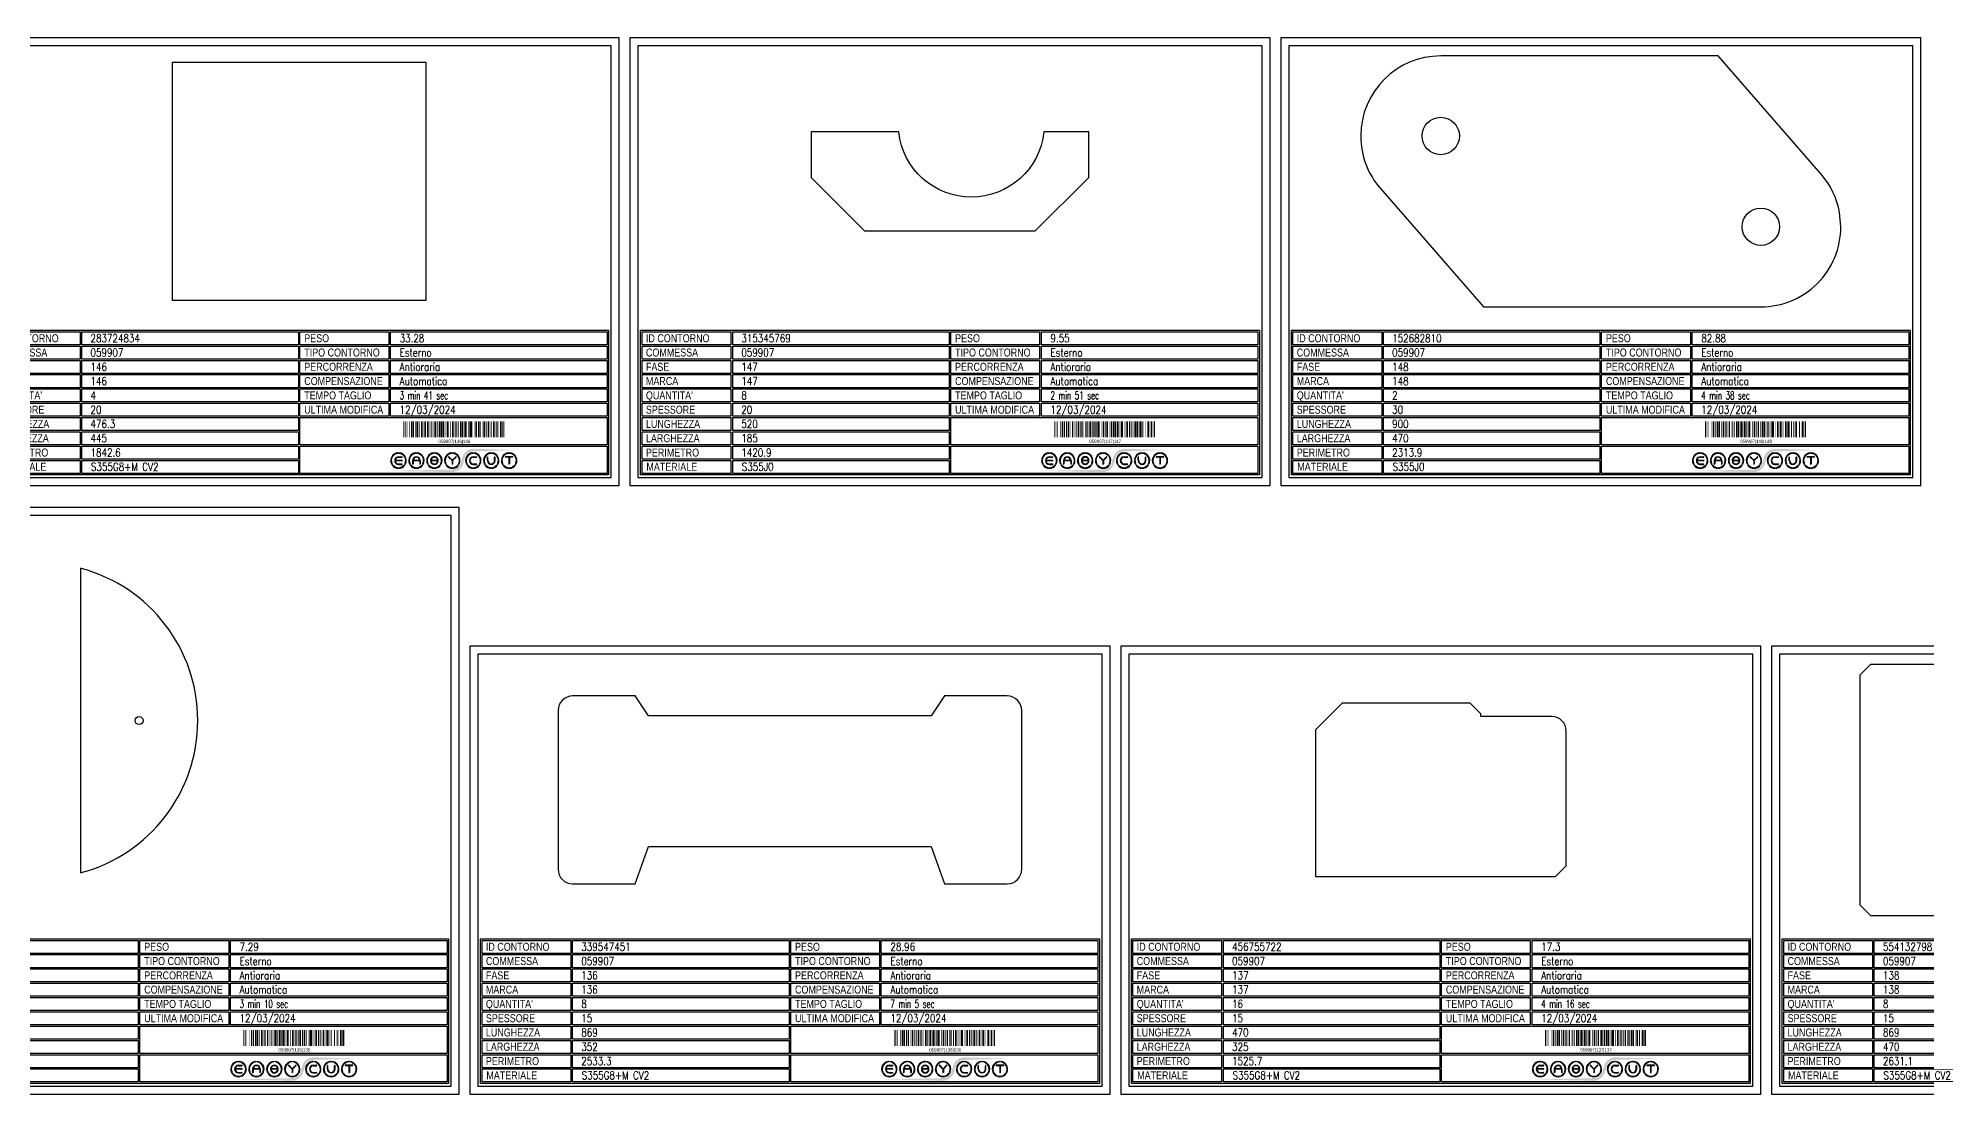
# Model space of a CAD drawing. Header units: millimetres. Extents: x 28039 to 145264, y 9873 to 40131.
# Drawn here: x 32909 to 36449, y 22713 to 24692 of the extents above; entities that cross this region are included whole.
import ezdxf
from ezdxf.enums import TextEntityAlignment as Align

# ---------------------------------------------------------------- set-up
doc = ezdxf.new("R2010")
doc.units = ezdxf.units.MM
doc.styles.add('EasyCutStyle', font='romans.shx', dxfattribs={"width": 0.8})
doc.styles.add('EasyCutStyle1', font='arial.ttf', dxfattribs={"width": 0.8})

# ---------------------------------------------------------------- blocks, each defined once
blk = doc.blocks.new('*U77')
at = {"color": 5}
blk.add_lwpolyline([(0, 0), (1200, 0), (1200, 1099), (0, 1099)], close=True, dxfattribs=at)
at = {"color": 7}
blk.add_lwpolyline([(15, 15), (1185, 15), (1185, 1084), (15, 1084)], close=True, dxfattribs=at)
at = {"color": 253}
blk.add_lwpolyline([(20, 291), (1180, 291), (1180, 20), (20, 20)], close=True, dxfattribs=at)
at = {"color": 2}
for points in [[(23, 288.1), (189.3, 288.1), (189.3, 263.7), (23, 263.7)], [(23, 288.1), (189.3, 288.1), (189.3, 263.7), (23, 263.7)], [(601.5, 288.1), (767.9, 288.1), (767.9, 263.7), (601.5, 263.7)], [(23, 261.4), (189.3, 261.4), (189.3, 237), (23, 237)], [(601.5, 261.4), (767.9, 261.4), (767.9, 237), (601.5, 237)], [(23, 234.6), (189.3, 234.6), (189.3, 210.2), (23, 210.2)], [(601.5, 234.6), (767.9, 234.6), (767.9, 210.2), (601.5, 210.2)], [(23, 207.9), (189.3, 207.9), (189.3, 183.4), (23, 183.4)], [(23, 181.1), (189.3, 181.1), (189.3, 156.7), (23, 156.7)], [(601.5, 207.9), (767.9, 207.9), (767.9, 183.4), (601.5, 183.4)], [(601.5, 181.1), (767.9, 181.1), (767.9, 156.7), (601.5, 156.7)], [(23, 154.3), (189.3, 154.3), (189.3, 129.9), (23, 129.9)], [(601.5, 154.3), (767.9, 154.3), (767.9, 129.9), (601.5, 129.9)], [(23, 127.6), (189.3, 127.6), (189.3, 103.1), (23, 103.1)], [(23, 100.8), (189.3, 100.8), (189.3, 76.4), (23, 76.4)], [(23, 74), (189.3, 74), (189.3, 49.6), (23, 49.6)], [(23, 47.3), (189.3, 47.3), (189.3, 22.9), (23, 22.9)]]:
    blk.add_lwpolyline(points, close=True, dxfattribs=at)
at = {"color": 1}
for points in [[(192.7, 288.1), (598.5, 288.1), (598.5, 263.7), (192.7, 263.7)], [(771.3, 288.1), (1177.2, 288.1), (1177.2, 263.7), (771.3, 263.7)], [(192.7, 261.4), (598.5, 261.4), (598.5, 237), (192.7, 237)], [(771.3, 261.4), (1177.2, 261.4), (1177.2, 237), (771.3, 237)], [(192.7, 234.6), (598.5, 234.6), (598.5, 210.2), (192.7, 210.2)], [(771.3, 234.6), (1177.2, 234.6), (1177.2, 210.2), (771.3, 210.2)], [(192.7, 207.9), (598.5, 207.9), (598.5, 183.4), (192.7, 183.4)], [(192.7, 181.1), (598.5, 181.1), (598.5, 156.7), (192.7, 156.7)], [(771.3, 207.9), (1177.2, 207.9), (1177.2, 183.4), (771.3, 183.4)], [(771.3, 181.1), (1177.2, 181.1), (1177.2, 156.7), (771.3, 156.7)], [(192.7, 154.3), (598.5, 154.3), (598.5, 129.9), (192.7, 129.9)], [(771.3, 154.3), (1177.2, 154.3), (1177.2, 129.9), (771.3, 129.9)], [(192.7, 127.6), (598.5, 127.6), (598.5, 103.1), (192.7, 103.1)], [(601.5, 127.6), (1177.2, 127.6), (1177.2, 76.4), (601.5, 76.4)], [(192.7, 100.8), (598.5, 100.8), (598.5, 76.4), (192.7, 76.4)], [(192.7, 74), (598.5, 74), (598.5, 49.6), (192.7, 49.6)], [(601.5, 74), (1177.2, 74), (1177.2, 22.9), (601.5, 22.9)], [(192.7, 47.3), (598.5, 47.3), (598.5, 22.9), (192.7, 22.9)]]:
    blk.add_lwpolyline(points, close=True, dxfattribs=at)
at = {"color": 161, "style": 'EasyCutStyle1', "width": 0.8}
for s, p in [('ID CONTORNO', (30.1, 268.6)), ('PESO', (609.6, 268.6)), ('COMMESSA', (30.1, 241.9)), ('TIPO CONTORNO', (609.6, 241.9)), ('FASE', (30.1, 215.1)), ('PERCORRENZA', (609.6, 215.1)), ('MARCA', (30.1, 188.4)), ('COMPENSAZIONE', (609.6, 188.4)), ("QUANTITA'", (30.1, 161.6)), ('SPESSORE', (30.1, 134.8)), ('TEMPO TAGLIO', (609.6, 161.6)), ('ULTIMA MODIFICA', (609.6, 134.8)), ('LUNGHEZZA', (30.1, 108.1)), ('LARGHEZZA', (30.1, 81.3)), ('PERIMETRO', (30.1, 54.5)), ('MATERIALE', (31, 27.8))]:
    blk.add_text(s, height=15, dxfattribs=at).set_placement(p)
at = {"style": 'EasyCutStyle'}
for tag, p, width in [('IDSHAPE', (208.9, 268.6), 0.8), ('WEIGTHSHAPE', (788.4, 268.6), 0.8), ('ORDERSHAPE', (208.9, 241.9), 0.8), ('TYPESHAPE', (788.4, 241.9), 0.8), ('PHASESHAPE', (208.9, 215.1), 0.8), ('JOUSHAPE', (788.4, 215.1), 0.8), ('MKSHAPE', (208.9, 188.4), 0.8), ('COMPSHAPE', (788.4, 188.4), 0.8), ('TKSHAPE', (208.9, 134.8), 0.8), ('QTASHAPE', (208.9, 161.6), 0.8), ('TIMECUTSHAPE', (788.4, 161.6), 0.65), ('LASTMODIFYSHAPE', (788.4, 134.8), 0.8), ('LENGTHSHAPE', (208.9, 108.1), 0.8), ('HEIGHTSHAPE', (208.9, 81.3), 0.8), ('PERIMETERSHAPE', (208.9, 54.5), 0.8), ('MATSHAPE', (209.8, 27.8), 0.8)]:
    blk.add_attdef(tag, p, '', height=15, dxfattribs=dict(at, width=width))
blk = doc.blocks.new('Logo')
h = blk.add_hatch(color=256)
h.set_gradient(color1=(255, 0, 0), color2=(255, 255, 0), tint=1)
h.paths.add_polyline_path([(20.5, 4.4, -0.339454), (37.1, 17.2), (118.6, 19.6), (37.1, 22, 0.339454), (15.8, 5.7), (13.2, -4.2, -0.339454), (-3.4, -16.9), (-118.2, -19.3), (-3.4, -21.7, 0.339454), (17.8, -5.4)])
for color, points in [(140, [(-115.9, -5.7, -1), (-116.7, -6.1, -0.520567), (-104.9, 14.3, -1), (-104.9, 13.5, 0.520567)]), (256, [(-97.3, 0.4), (-110, 0.4, -0.394366), (-103.7, 6.3), (-97.3, 6.3, 1), (-97.3, 7.2), (-103.7, 7.2, 1), (-103.7, -7.2), (-97.3, -7.2, 1), (-97.3, -6.3), (-103.7, -6.3, -0.394366), (-110, -0.4), (-97.3, -0.4, 1)]), (140, [(-91.4, -5.7, 1), (-90.6, -6.1, 0.520567), (-102.4, 14.3, 0.916853), (-102.6, 13.5, 0.043377), (-102.5, 13.5, -0.520567)]), (140, [(-82.3, -5.7, -1), (-83.1, -6.1, -0.520567), (-71.3, 14.3, -1), (-71.3, 13.5, 0.520567)]), (140, [(-57.8, -5.7, 1), (-57, -6.1, 0.520567), (-68.8, 14.3, 1), (-68.9, 13.5, -0.520567)]), (140, [(-48.7, -5.7, -1), (-49.5, -6.1, -0.520567), (-37.7, 14.3, -1), (-37.7, 13.5, 0.520567)]), (256, [(-31.2, -0.4, -0.486114), (-30.3, -1.5, -0.776377), (-42.6, -1.6, 1), (-43.4, -1.9, 0.776377), (-29.5, -1.7, 0.486114), (-31.2, 0.4), (-41.8, 0.4, -0.486114), (-42.6, 1.5, -0.776377), (-30.4, 1.6, 1), (-29.5, 1.9, 0.776377), (-43.5, 1.7, 0.486114), (-41.8, -0.4)]), (140, [(-24.2, -5.7, 1), (-23.4, -6.1, 0.520567), (-35.2, 14.3, 1), (-35.3, 13.5, -0.520567)]), (140, [(-15.1, -5.7, -1), (-15.9, -6.1, -0.520567), (-4.1, 14.3, -1), (-4.1, 13.5, 0.520567)]), (256, [(-9.3, 7.1, 1), (-10, 6.5), (-3.3, -0.2), (-3.3, -6.3, 1), (-2.4, -6.3), (-2.4, -0.2), (4.2, 6.5, 1), (3.6, 7.1), (-2.9, 0.6)]), (140, [(9.4, -5.7, 1), (10.2, -6.1, 0.520567), (-1.6, 14.3, 1), (-1.7, 13.5, -0.520567)]), (140, [(24.2, -5.7, -1), (23.4, -6.1, -0.520567), (35.2, 14.3, -1), (35.3, 13.5, 0.520567)]), (256, [(36.5, -7.2), (42.8, -7.2, 1), (42.8, -6.3), (36.5, -6.3, -1), (36.5, 6.3), (42.8, 6.3, 1), (42.8, 7.2), (36.5, 7.2, 1)]), (140, [(48.7, -5.7, 1), (49.5, -6.1, 0.520567), (37.7, 14.3, 1), (37.7, 13.5, -0.520567)]), (140, [(57.8, -5.7, -1), (57, -6.1, -0.520567), (68.8, 14.3, -1), (68.9, 13.5, 0.520567)]), (256, [(63.7, 0), (63.7, 6.3, 1), (62.9, 6.3), (62.9, 0, 1), (77.3, 0), (77.3, 6.3, 1), (76.4, 6.3), (76.4, 0, -1)]), (140, [(82.3, -5.7, 1), (83.1, -6.1, 0.520567), (71.3, 14.3, 1), (71.3, 13.5, -0.520567)]), (140, [(91.4, -5.7, -1), (90.6, -6.1, -0.520567), (102.4, 14.3, -1), (102.5, 13.5, 0.520567)]), (256, [(96.9, 7.2, 1), (96.9, 6.3), (103.2, 6.3), (103.2, -6.3, 1), (104.1, -6.3), (104.1, 6.3), (110.4, 6.3, 1), (110.4, 7.2)]), (140, [(115.9, -5.7, 1), (116.7, -6.1, 0.520567), (104.9, 14.3, 1), (104.9, 13.5, -0.520567)]), (140, [(-91.9, -8.3, 1), (-92.6, -7.8, -0.520567), (-114.8, -7.8, 1), (-115.5, -8.3, 0.520567)]), (140, [(-58.3, -8.3, 1), (-59, -7.8, -0.520567), (-81.2, -7.8, 1), (-81.9, -8.3, 0.520567)]), (140, [(-24.7, -8.3, 1), (-25.4, -7.8, -0.520567), (-47.6, -7.8, 1), (-48.3, -8.3, 0.520567)]), (140, [(8.9, -8.3, 1), (8.2, -7.8, -0.520567), (-14, -7.8, 1), (-14.7, -8.3, 0.520567)]), (140, [(48.3, -8.3, 1), (47.6, -7.8, -0.520567), (25.4, -7.8, 1), (24.7, -8.3, 0.520567)]), (140, [(81.9, -8.3, 1), (81.2, -7.8, -0.520567), (59, -7.8, 1), (58.3, -8.3, 0.520567)]), (140, [(115.5, -8.3, 1), (114.8, -7.8, -0.520567), (92.6, -7.8, 1), (91.9, -8.3, 0.520567)])]:
    blk.add_hatch(color=color).paths.add_polyline_path(points)
h = blk.add_hatch(color=256)
h.paths.add_polyline_path([(-63.7, -0.4), (-63.7, -6.3, 1), (-62.9, -6.3), (-62.9, 0, 1), (-77.3, 0), (-77.3, -6.3, 1), (-76.4, -6.3), (-76.4, -0.4)])
h.paths.add_polyline_path([(-76.4, 0.4, -0.933992), (-63.8, 0.4)], flags=16)
for p, q in [((-97.3, 0.4), (-110, 0.4)), ((-103.7, 7.2), (-97.3, 7.2)), ((-103.7, 6.3), (-97.3, 6.3)), ((-77.3, 0), (-77.3, -6.3)), ((-63.8, 0.4), (-76.4, 0.4)), ((-62.9, 0), (-62.9, -6.3)), ((-31.2, 0.4), (-41.8, 0.4)), ((-3.3, -0.2), (-10, 6.5)), ((-2.9, 0.6), (-9.3, 7.1)), ((-2.9, 0.6), (3.6, 7.1)), ((-2.4, -0.2), (4.2, 6.5)), ((36.5, 7.2), (42.8, 7.2)), ((36.5, 6.3), (42.8, 6.3)), ((62.9, 0), (62.9, 6.3)), ((63.7, 0), (63.7, 6.3)), ((76.4, 0), (76.4, 6.3)), ((77.3, 0), (77.3, 6.3)), ((110.4, 7.2), (96.9, 7.2)), ((103.2, 6.3), (96.9, 6.3)), ((103.2, 6.3), (103.2, -6.3)), ((104.1, 6.3), (104.1, -6.3)), ((110.4, 6.3), (104.1, 6.3)), ((-97.3, -0.4), (-110, -0.4)), ((-103.7, -6.3), (-97.3, -6.3)), ((-103.7, -7.2), (-97.3, -7.2)), ((-76.4, -0.4), (-76.4, -6.3)), ((-63.7, -0.4), (-76.4, -0.4)), ((-63.7, -0.4), (-63.7, -6.3)), ((-31.2, -0.4), (-41.8, -0.4)), ((-3.3, -0.2), (-3.3, -6.3)), ((-2.4, -0.2), (-2.4, -6.3)), ((36.5, -6.3), (42.8, -6.3)), ((36.5, -7.2), (42.8, -7.2))]:
    blk.add_line(p, q)
at = {"color": 140}
for centre, radius, start, end in [((-103.7, 0), 14.4, 95, 205), ((-103.7, 0), 13.5, 95, 205), ((-104.9, 13.9), 0.432, 275, 95), ((-102.5, 13.9), 0.432, 85, 265), ((-103.7, 0), 13.5, 335, 85), ((-103.7, 0), 14.4, 335, 85), ((-70.1, 0), 14.4, 95, 205), ((-70.1, 0), 13.5, 95, 205), ((-71.3, 13.9), 0.432, 275, 95), ((-68.9, 13.9), 0.432, 85, 265), ((-70.1, 0), 13.5, 335, 85), ((-70.1, 0), 14.4, 335, 85), ((-36.5, 0), 14.4, 95, 205), ((-36.5, 0), 13.5, 95, 205), ((-37.7, 13.9), 0.432, 275, 95), ((-35.3, 13.9), 0.432, 85, 265), ((-36.5, 0), 13.5, 335, 85), ((-36.5, 0), 14.4, 335, 85), ((-2.9, 0), 14.4, 95, 205), ((-2.9, 0), 13.5, 95, 205), ((-4.1, 13.9), 0.432, 275, 95), ((-1.7, 13.9), 0.432, 85, 265), ((-2.9, 0), 13.5, 335, 85), ((-2.9, 0), 14.4, 335, 85), ((36.5, 0), 14.4, 95, 205), ((36.5, 0), 13.5, 95, 205), ((35.3, 13.9), 0.432, 275, 95), ((37.7, 13.9), 0.432, 85, 265), ((36.5, 0), 14.4, 335, 85), ((36.5, 0), 13.5, 335, 85), ((70.1, 0), 14.4, 95, 205), ((70.1, 0), 13.5, 95, 205), ((68.9, 13.9), 0.432, 275, 95), ((71.3, 13.9), 0.432, 85, 265), ((70.1, 0), 14.4, 335, 85), ((70.1, 0), 13.5, 335, 85), ((103.7, 0), 14.4, 95, 205), ((103.7, 0), 13.5, 95, 205), ((102.5, 13.9), 0.432, 275, 95), ((104.9, 13.9), 0.432, 85, 265), ((103.7, 0), 14.4, 335, 85), ((103.7, 0), 13.5, 335, 85), ((-116.3, -5.9), 0.432, 205, 25), ((-115.1, -8), 0.432, 35, 215), ((-103.7, 0), 14.4, 215, 325), ((-103.7, 0), 13.5, 215, 325), ((-92.2, -8), 0.432, 325, 145), ((-91, -5.9), 0.432, 155, 335), ((-82.7, -5.9), 0.432, 205, 25), ((-81.5, -8), 0.432, 35, 215), ((-70.1, 0), 14.4, 215, 325), ((-70.1, 0), 13.5, 215, 325), ((-58.6, -8), 0.432, 325, 145), ((-57.4, -5.9), 0.432, 155, 335), ((-49.1, -5.9), 0.432, 205, 25), ((-47.9, -8), 0.432, 35, 215), ((-36.5, 0), 14.4, 215, 325), ((-36.5, 0), 13.5, 215, 325), ((-25, -8), 0.432, 325, 145), ((-23.8, -5.9), 0.432, 155, 335), ((-15.5, -5.9), 0.432, 205, 25), ((-14.3, -8), 0.432, 35, 215), ((-2.9, 0), 14.4, 215, 325), ((-2.9, 0), 13.5, 215, 325), ((8.6, -8), 0.432, 325, 145), ((9.8, -5.9), 0.432, 155, 335), ((23.8, -5.9), 0.432, 205, 25), ((25, -8), 0.432, 35, 215), ((36.5, 0), 14.4, 215, 325), ((36.5, 0), 13.5, 215, 325), ((47.9, -8), 0.432, 325, 145), ((49.1, -5.9), 0.432, 155, 335), ((57.4, -5.9), 0.432, 205, 25), ((58.6, -8), 0.432, 35, 215), ((70.1, 0), 14.4, 215, 325), ((70.1, 0), 13.5, 215, 325), ((81.5, -8), 0.432, 325, 145), ((82.7, -5.9), 0.432, 155, 335), ((91, -5.9), 0.432, 205, 25), ((92.2, -8), 0.432, 35, 215), ((103.7, 0), 14.4, 215, 325), ((103.7, 0), 13.5, 215, 325), ((115.1, -8), 0.432, 325, 145), ((116.3, -5.9), 0.432, 155, 335)]:
    blk.add_arc(centre, radius, start, end, dxfattribs=at)
for centre, radius, start, end in [((-103.7, 0), 7.2, 90, 270), ((-103.7, 0), 6.34, 90, 176.0904), ((-97.3, 6.8), 0.432, 270, 90), ((-97.3, 0), 0.432, 270, 90), ((-70.1, 0), 7.2, 0, 180), ((-70.1, 0), 6.34, 3.9096, 176.0904), ((-36.5, 0), 7.2, 15, 166.2998), ((-41.8, 1.3), 1.73, 166.2998, 270), ((-41.8, 1.3), 0.864, 166.2998, 270), ((-36.5, 0), 6.34, 15, 166.2998), ((-31.2, -1.3), 1.73, 346.2998, 90), ((-29.9, 1.8), 0.432, 195, 15), ((-9.6, 6.8), 0.432, 45, 225), ((3.9, 6.8), 0.432, 315, 135), ((36.5, 0), 7.2, 90, 270), ((36.5, 0), 6.34, 90, 270), ((42.8, 6.8), 0.432, 270, 90), ((63.3, 6.3), 0.432, 0, 180), ((70.1, 0), 7.2, 180, 0), ((70.1, 0), 6.34, 180, 0), ((76.8, 6.3), 0.432, 0, 180), ((96.9, 6.8), 0.432, 90, 270), ((110.4, 6.8), 0.432, 270, 90), ((-103.7, 0), 6.34, 183.9096, 270), ((-97.3, -6.8), 0.432, 270, 90), ((-76.8, -6.3), 0.432, 180, 0), ((-63.3, -6.3), 0.432, 180, 0), ((-43, -1.8), 0.432, 15, 195), ((-36.5, 0), 7.2, 195, 346.2998), ((-36.5, 0), 6.34, 195, 346.2998), ((-31.2, -1.3), 0.864, 346.2998, 90), ((-2.9, -6.3), 0.432, 180, 0), ((42.8, -6.8), 0.432, 270, 90), ((103.7, -6.3), 0.432, 180, 0)]:
    blk.add_arc(centre, radius, start, end)
blk = doc.blocks.new('BARCODE128_155372605', base_point=(33388.8, 22793.4))
at = {"linetype": 'Continuous'}
for points, const_width in [([(33389.8, 22793.4), (33389.8, 22823.4)], 2), ([(33392.3, 22793.4), (33392.3, 22823.4)], 1), ([(33395.3, 22793.4), (33395.3, 22823.4)], 1), ([(33400.3, 22793.4), (33400.3, 22823.4)], 1), ([(33404.3, 22793.4), (33404.3, 22823.4)], 3), ([(33407.8, 22793.4), (33407.8, 22823.4)], 2), ([(33411.8, 22793.4), (33411.8, 22823.4)], 2), ([(33415.3, 22793.4), (33415.3, 22823.4)], 3), ([(33419.3, 22793.4), (33419.3, 22823.4)], 1), ([(33423.3, 22793.4), (33423.3, 22823.4)], 3), ([(33427.3, 22793.4), (33427.3, 22823.4)], 1), ([(33429.8, 22793.4), (33429.8, 22823.4)], 2), ([(33434.3, 22793.4), (33434.3, 22823.4)], 3), ([(33438.3, 22793.4), (33438.3, 22823.4)], 1), ([(33440.8, 22793.4), (33440.8, 22823.4)], 2), ([(33444.3, 22793.4), (33444.3, 22823.4)], 1), ([(33448.3, 22793.4), (33448.3, 22823.4)], 3), ([(33451.8, 22793.4), (33451.8, 22823.4)], 2), ([(33456.3, 22793.4), (33456.3, 22823.4)], 3), ([(33459.8, 22793.4), (33459.8, 22823.4)], 2), ([(33463.3, 22793.4), (33463.3, 22823.4)], 3), ([(33466.3, 22793.4), (33466.3, 22823.4)], 1), ([(33468.3, 22793.4), (33468.3, 22823.4)], 1), ([(33471.8, 22793.4), (33471.8, 22823.4)], 4), ([(33477.3, 22793.4), (33477.3, 22823.4)], 1), ([(33481.3, 22793.4), (33481.3, 22823.4)], 3), ([(33485.8, 22793.4), (33485.8, 22823.4)], 2), ([(33488.8, 22793.4), (33488.8, 22823.4)], 2), ([(33492.3, 22793.4), (33492.3, 22823.4)], 1), ([(33495.3, 22793.4), (33495.3, 22823.4)], 3), ([(33499.8, 22793.4), (33499.8, 22823.4)], 2), ([(33503.3, 22793.4), (33503.3, 22823.4)], 3), ([(33507.3, 22793.4), (33507.3, 22823.4)], 1), ([(33510.3, 22793.4), (33510.3, 22823.4)], 1), ([(33512.3, 22793.4), (33512.3, 22823.4)], 1), ([(33515.8, 22793.4), (33515.8, 22823.4)], 4), ([(33521.3, 22793.4), (33521.3, 22823.4)], 1), ([(33525.3, 22793.4), (33525.3, 22823.4)], 3), ([(33529.8, 22793.4), (33529.8, 22823.4)], 2), ([(33532.8, 22793.4), (33532.8, 22823.4)], 2), ([(33536.3, 22793.4), (33536.3, 22823.4)], 1), ([(33539.3, 22793.4), (33539.3, 22823.4)], 3), ([(33543.8, 22793.4), (33543.8, 22823.4)], 2), ([(33547.3, 22793.4), (33547.3, 22823.4)], 3), ([(33551.3, 22793.4), (33551.3, 22823.4)], 1), ([(33554.3, 22793.4), (33554.3, 22823.4)], 1), ([(33559.8, 22793.4), (33559.8, 22823.4)], 2), ([(33563.3, 22793.4), (33563.3, 22823.4)], 1), ([(33565.8, 22793.4), (33565.8, 22823.4)], 2), ([(33571.3, 22793.4), (33571.3, 22823.4)], 3), ([(33574.3, 22793.4), (33574.3, 22823.4)], 1), ([(33576.8, 22793.4), (33576.8, 22823.4)], 2)]:
    blk.add_lwpolyline(points, dxfattribs=dict(at, const_width=const_width))
blk.add_text('059907|135|135', height=6).set_placement((33484.3, 22782.9), align=Align.CENTER)
blk = doc.blocks.new('*U4')
at = {"color": 5}
blk.add_lwpolyline([(0, 0), (1200, 0), (1200, 839), (0, 839)], close=True, dxfattribs=at)
at = {"color": 7}
blk.add_lwpolyline([(15, 15), (1185, 15), (1185, 824), (15, 824)], close=True, dxfattribs=at)
at = {"color": 253}
blk.add_lwpolyline([(20, 291), (1180, 291), (1180, 20), (20, 20)], close=True, dxfattribs=at)
at = {"color": 2}
for points in [[(23, 288.1), (189.3, 288.1), (189.3, 263.7), (23, 263.7)], [(23, 288.1), (189.3, 288.1), (189.3, 263.7), (23, 263.7)], [(601.5, 288.1), (767.9, 288.1), (767.9, 263.7), (601.5, 263.7)], [(23, 261.4), (189.3, 261.4), (189.3, 237), (23, 237)], [(601.5, 261.4), (767.9, 261.4), (767.9, 237), (601.5, 237)], [(23, 234.6), (189.3, 234.6), (189.3, 210.2), (23, 210.2)], [(601.5, 234.6), (767.9, 234.6), (767.9, 210.2), (601.5, 210.2)], [(23, 207.9), (189.3, 207.9), (189.3, 183.4), (23, 183.4)], [(23, 181.1), (189.3, 181.1), (189.3, 156.7), (23, 156.7)], [(601.5, 207.9), (767.9, 207.9), (767.9, 183.4), (601.5, 183.4)], [(601.5, 181.1), (767.9, 181.1), (767.9, 156.7), (601.5, 156.7)], [(23, 154.3), (189.3, 154.3), (189.3, 129.9), (23, 129.9)], [(601.5, 154.3), (767.9, 154.3), (767.9, 129.9), (601.5, 129.9)], [(23, 127.6), (189.3, 127.6), (189.3, 103.1), (23, 103.1)], [(23, 100.8), (189.3, 100.8), (189.3, 76.4), (23, 76.4)], [(23, 74), (189.3, 74), (189.3, 49.6), (23, 49.6)], [(23, 47.3), (189.3, 47.3), (189.3, 22.9), (23, 22.9)]]:
    blk.add_lwpolyline(points, close=True, dxfattribs=at)
at = {"color": 1}
for points in [[(192.7, 288.1), (598.5, 288.1), (598.5, 263.7), (192.7, 263.7)], [(771.3, 288.1), (1177.2, 288.1), (1177.2, 263.7), (771.3, 263.7)], [(192.7, 261.4), (598.5, 261.4), (598.5, 237), (192.7, 237)], [(771.3, 261.4), (1177.2, 261.4), (1177.2, 237), (771.3, 237)], [(192.7, 234.6), (598.5, 234.6), (598.5, 210.2), (192.7, 210.2)], [(771.3, 234.6), (1177.2, 234.6), (1177.2, 210.2), (771.3, 210.2)], [(192.7, 207.9), (598.5, 207.9), (598.5, 183.4), (192.7, 183.4)], [(192.7, 181.1), (598.5, 181.1), (598.5, 156.7), (192.7, 156.7)], [(771.3, 207.9), (1177.2, 207.9), (1177.2, 183.4), (771.3, 183.4)], [(771.3, 181.1), (1177.2, 181.1), (1177.2, 156.7), (771.3, 156.7)], [(192.7, 154.3), (598.5, 154.3), (598.5, 129.9), (192.7, 129.9)], [(771.3, 154.3), (1177.2, 154.3), (1177.2, 129.9), (771.3, 129.9)], [(192.7, 127.6), (598.5, 127.6), (598.5, 103.1), (192.7, 103.1)], [(601.5, 127.6), (1177.2, 127.6), (1177.2, 76.4), (601.5, 76.4)], [(192.7, 100.8), (598.5, 100.8), (598.5, 76.4), (192.7, 76.4)], [(192.7, 74), (598.5, 74), (598.5, 49.6), (192.7, 49.6)], [(601.5, 74), (1177.2, 74), (1177.2, 22.9), (601.5, 22.9)], [(192.7, 47.3), (598.5, 47.3), (598.5, 22.9), (192.7, 22.9)]]:
    blk.add_lwpolyline(points, close=True, dxfattribs=at)
at = {"color": 161, "style": 'EasyCutStyle1', "width": 0.8}
for s, p in [('ID CONTORNO', (30.1, 268.6)), ('PESO', (609.6, 268.6)), ('COMMESSA', (30.1, 241.9)), ('TIPO CONTORNO', (609.6, 241.9)), ('FASE', (30.1, 215.1)), ('PERCORRENZA', (609.6, 215.1)), ('MARCA', (30.1, 188.4)), ('COMPENSAZIONE', (609.6, 188.4)), ("QUANTITA'", (30.1, 161.6)), ('SPESSORE', (30.1, 134.8)), ('TEMPO TAGLIO', (609.6, 161.6)), ('ULTIMA MODIFICA', (609.6, 134.8)), ('LUNGHEZZA', (30.1, 108.1)), ('LARGHEZZA', (30.1, 81.3)), ('PERIMETRO', (30.1, 54.5)), ('MATERIALE', (31, 27.8))]:
    blk.add_text(s, height=15, dxfattribs=at).set_placement(p)
at = {"style": 'EasyCutStyle'}
for tag, p, width in [('IDSHAPE', (208.9, 268.6), 0.8), ('WEIGTHSHAPE', (788.4, 268.6), 0.8), ('ORDERSHAPE', (208.9, 241.9), 0.8), ('TYPESHAPE', (788.4, 241.9), 0.8), ('PHASESHAPE', (208.9, 215.1), 0.8), ('JOUSHAPE', (788.4, 215.1), 0.8), ('MKSHAPE', (208.9, 188.4), 0.8), ('COMPSHAPE', (788.4, 188.4), 0.8), ('TKSHAPE', (208.9, 134.8), 0.8), ('QTASHAPE', (208.9, 161.6), 0.8), ('TIMECUTSHAPE', (788.4, 161.6), 0.65), ('LASTMODIFYSHAPE', (788.4, 134.8), 0.8), ('LENGTHSHAPE', (208.9, 108.1), 0.8), ('HEIGHTSHAPE', (208.9, 81.3), 0.8), ('PERIMETERSHAPE', (208.9, 54.5), 0.8), ('MATSHAPE', (209.8, 27.8), 0.8)]:
    blk.add_attdef(tag, p, '', height=15, dxfattribs=dict(at, width=width))
blk = doc.blocks.new('BARCODE128_339547451', base_point=(34608.8, 22793.4))
at = {"linetype": 'Continuous'}
for points, const_width in [([(34609.8, 22793.4), (34609.8, 22823.4)], 2), ([(34612.3, 22793.4), (34612.3, 22823.4)], 1), ([(34615.3, 22793.4), (34615.3, 22823.4)], 1), ([(34620.3, 22793.4), (34620.3, 22823.4)], 1), ([(34624.3, 22793.4), (34624.3, 22823.4)], 3), ([(34627.8, 22793.4), (34627.8, 22823.4)], 2), ([(34631.8, 22793.4), (34631.8, 22823.4)], 2), ([(34635.3, 22793.4), (34635.3, 22823.4)], 3), ([(34639.3, 22793.4), (34639.3, 22823.4)], 1), ([(34643.3, 22793.4), (34643.3, 22823.4)], 3), ([(34647.3, 22793.4), (34647.3, 22823.4)], 1), ([(34649.8, 22793.4), (34649.8, 22823.4)], 2), ([(34654.3, 22793.4), (34654.3, 22823.4)], 3), ([(34658.3, 22793.4), (34658.3, 22823.4)], 1), ([(34660.8, 22793.4), (34660.8, 22823.4)], 2), ([(34664.3, 22793.4), (34664.3, 22823.4)], 1), ([(34668.3, 22793.4), (34668.3, 22823.4)], 3), ([(34671.8, 22793.4), (34671.8, 22823.4)], 2), ([(34676.3, 22793.4), (34676.3, 22823.4)], 3), ([(34679.8, 22793.4), (34679.8, 22823.4)], 2), ([(34683.3, 22793.4), (34683.3, 22823.4)], 3), ([(34686.3, 22793.4), (34686.3, 22823.4)], 1), ([(34688.3, 22793.4), (34688.3, 22823.4)], 1), ([(34691.8, 22793.4), (34691.8, 22823.4)], 4), ([(34697.3, 22793.4), (34697.3, 22823.4)], 1), ([(34701.3, 22793.4), (34701.3, 22823.4)], 3), ([(34705.8, 22793.4), (34705.8, 22823.4)], 2), ([(34708.8, 22793.4), (34708.8, 22823.4)], 2), ([(34712.3, 22793.4), (34712.3, 22823.4)], 1), ([(34715.3, 22793.4), (34715.3, 22823.4)], 3), ([(34719.8, 22793.4), (34719.8, 22823.4)], 2), ([(34724.3, 22793.4), (34724.3, 22823.4)], 3), ([(34727.3, 22793.4), (34727.3, 22823.4)], 1), ([(34730.3, 22793.4), (34730.3, 22823.4)], 1), ([(34732.3, 22793.4), (34732.3, 22823.4)], 1), ([(34735.8, 22793.4), (34735.8, 22823.4)], 4), ([(34741.3, 22793.4), (34741.3, 22823.4)], 1), ([(34745.3, 22793.4), (34745.3, 22823.4)], 3), ([(34749.8, 22793.4), (34749.8, 22823.4)], 2), ([(34752.8, 22793.4), (34752.8, 22823.4)], 2), ([(34756.3, 22793.4), (34756.3, 22823.4)], 1), ([(34759.3, 22793.4), (34759.3, 22823.4)], 3), ([(34763.8, 22793.4), (34763.8, 22823.4)], 2), ([(34768.3, 22793.4), (34768.3, 22823.4)], 3), ([(34771.3, 22793.4), (34771.3, 22823.4)], 1), ([(34775.8, 22793.4), (34775.8, 22823.4)], 4), ([(34779.3, 22793.4), (34779.3, 22823.4)], 1), ([(34783.3, 22793.4), (34783.3, 22823.4)], 1), ([(34785.8, 22793.4), (34785.8, 22823.4)], 2), ([(34791.3, 22793.4), (34791.3, 22823.4)], 3), ([(34794.3, 22793.4), (34794.3, 22823.4)], 1), ([(34796.8, 22793.4), (34796.8, 22823.4)], 2)]:
    blk.add_lwpolyline(points, dxfattribs=dict(at, const_width=const_width))
blk.add_text('059907|136|136', height=6).set_placement((34704.3, 22782.9), align=Align.CENTER)
blk = doc.blocks.new('BARCODE128_456755722', base_point=(35828.8, 22793.4))
at = {"linetype": 'Continuous'}
for points, const_width in [([(35829.8, 22793.4), (35829.8, 22823.4)], 2), ([(35832.3, 22793.4), (35832.3, 22823.4)], 1), ([(35835.3, 22793.4), (35835.3, 22823.4)], 1), ([(35840.3, 22793.4), (35840.3, 22823.4)], 1), ([(35844.3, 22793.4), (35844.3, 22823.4)], 3), ([(35847.8, 22793.4), (35847.8, 22823.4)], 2), ([(35851.8, 22793.4), (35851.8, 22823.4)], 2), ([(35855.3, 22793.4), (35855.3, 22823.4)], 3), ([(35859.3, 22793.4), (35859.3, 22823.4)], 1), ([(35863.3, 22793.4), (35863.3, 22823.4)], 3), ([(35867.3, 22793.4), (35867.3, 22823.4)], 1), ([(35869.8, 22793.4), (35869.8, 22823.4)], 2), ([(35874.3, 22793.4), (35874.3, 22823.4)], 3), ([(35878.3, 22793.4), (35878.3, 22823.4)], 1), ([(35880.8, 22793.4), (35880.8, 22823.4)], 2), ([(35884.3, 22793.4), (35884.3, 22823.4)], 1), ([(35888.3, 22793.4), (35888.3, 22823.4)], 3), ([(35891.8, 22793.4), (35891.8, 22823.4)], 2), ([(35896.3, 22793.4), (35896.3, 22823.4)], 3), ([(35899.8, 22793.4), (35899.8, 22823.4)], 2), ([(35903.3, 22793.4), (35903.3, 22823.4)], 3), ([(35906.3, 22793.4), (35906.3, 22823.4)], 1), ([(35908.3, 22793.4), (35908.3, 22823.4)], 1), ([(35911.8, 22793.4), (35911.8, 22823.4)], 4), ([(35917.3, 22793.4), (35917.3, 22823.4)], 1), ([(35921.3, 22793.4), (35921.3, 22823.4)], 3), ([(35925.8, 22793.4), (35925.8, 22823.4)], 2), ([(35928.8, 22793.4), (35928.8, 22823.4)], 2), ([(35932.3, 22793.4), (35932.3, 22823.4)], 1), ([(35935.3, 22793.4), (35935.3, 22823.4)], 3), ([(35940.3, 22793.4), (35940.3, 22823.4)], 3), ([(35943.8, 22793.4), (35943.8, 22823.4)], 2), ([(35947.3, 22793.4), (35947.3, 22823.4)], 3), ([(35950.3, 22793.4), (35950.3, 22823.4)], 1), ([(35952.3, 22793.4), (35952.3, 22823.4)], 1), ([(35955.8, 22793.4), (35955.8, 22823.4)], 4), ([(35961.3, 22793.4), (35961.3, 22823.4)], 1), ([(35965.3, 22793.4), (35965.3, 22823.4)], 3), ([(35969.8, 22793.4), (35969.8, 22823.4)], 2), ([(35972.8, 22793.4), (35972.8, 22823.4)], 2), ([(35976.3, 22793.4), (35976.3, 22823.4)], 1), ([(35979.3, 22793.4), (35979.3, 22823.4)], 3), ([(35984.3, 22793.4), (35984.3, 22823.4)], 3), ([(35987.8, 22793.4), (35987.8, 22823.4)], 2), ([(35991.3, 22793.4), (35991.3, 22823.4)], 3), ([(35994.8, 22793.4), (35994.8, 22823.4)], 2), ([(35998.3, 22793.4), (35998.3, 22823.4)], 1), ([(36001.3, 22793.4), (36001.3, 22823.4)], 3), ([(36005.8, 22793.4), (36005.8, 22823.4)], 2), ([(36011.3, 22793.4), (36011.3, 22823.4)], 3), ([(36014.3, 22793.4), (36014.3, 22823.4)], 1), ([(36016.8, 22793.4), (36016.8, 22823.4)], 2)]:
    blk.add_lwpolyline(points, dxfattribs=dict(at, const_width=const_width))
blk.add_text('059907|137|137', height=6).set_placement((35924.3, 22782.9), align=Align.CENTER)
blk = doc.blocks.new('BARCODE128_283724834', base_point=(33688.8, 23933.4))
at = {"linetype": 'Continuous'}
for points, const_width in [([(33689.8, 23933.4), (33689.8, 23963.4)], 2), ([(33692.3, 23933.4), (33692.3, 23963.4)], 1), ([(33695.3, 23933.4), (33695.3, 23963.4)], 1), ([(33700.3, 23933.4), (33700.3, 23963.4)], 1), ([(33704.3, 23933.4), (33704.3, 23963.4)], 3), ([(33707.8, 23933.4), (33707.8, 23963.4)], 2), ([(33711.8, 23933.4), (33711.8, 23963.4)], 2), ([(33715.3, 23933.4), (33715.3, 23963.4)], 3), ([(33719.3, 23933.4), (33719.3, 23963.4)], 1), ([(33723.3, 23933.4), (33723.3, 23963.4)], 3), ([(33727.3, 23933.4), (33727.3, 23963.4)], 1), ([(33729.8, 23933.4), (33729.8, 23963.4)], 2), ([(33734.3, 23933.4), (33734.3, 23963.4)], 3), ([(33738.3, 23933.4), (33738.3, 23963.4)], 1), ([(33740.8, 23933.4), (33740.8, 23963.4)], 2), ([(33744.3, 23933.4), (33744.3, 23963.4)], 1), ([(33748.3, 23933.4), (33748.3, 23963.4)], 3), ([(33751.8, 23933.4), (33751.8, 23963.4)], 2), ([(33756.3, 23933.4), (33756.3, 23963.4)], 3), ([(33759.8, 23933.4), (33759.8, 23963.4)], 2), ([(33763.3, 23933.4), (33763.3, 23963.4)], 3), ([(33766.3, 23933.4), (33766.3, 23963.4)], 1), ([(33768.3, 23933.4), (33768.3, 23963.4)], 1), ([(33771.8, 23933.4), (33771.8, 23963.4)], 4), ([(33777.3, 23933.4), (33777.3, 23963.4)], 1), ([(33781.3, 23933.4), (33781.3, 23963.4)], 3), ([(33785.8, 23933.4), (33785.8, 23963.4)], 2), ([(33788.8, 23933.4), (33788.8, 23963.4)], 2), ([(33792.3, 23933.4), (33792.3, 23963.4)], 1), ([(33796.3, 23933.4), (33796.3, 23963.4)], 3), ([(33799.8, 23933.4), (33799.8, 23963.4)], 2), ([(33804.3, 23933.4), (33804.3, 23963.4)], 3), ([(33807.3, 23933.4), (33807.3, 23963.4)], 1), ([(33810.3, 23933.4), (33810.3, 23963.4)], 1), ([(33812.3, 23933.4), (33812.3, 23963.4)], 1), ([(33815.8, 23933.4), (33815.8, 23963.4)], 4), ([(33821.3, 23933.4), (33821.3, 23963.4)], 1), ([(33825.3, 23933.4), (33825.3, 23963.4)], 3), ([(33829.8, 23933.4), (33829.8, 23963.4)], 2), ([(33832.8, 23933.4), (33832.8, 23963.4)], 2), ([(33836.3, 23933.4), (33836.3, 23963.4)], 1), ([(33840.3, 23933.4), (33840.3, 23963.4)], 3), ([(33843.8, 23933.4), (33843.8, 23963.4)], 2), ([(33848.3, 23933.4), (33848.3, 23963.4)], 3), ([(33851.3, 23933.4), (33851.3, 23963.4)], 1), ([(33854.3, 23933.4), (33854.3, 23963.4)], 1), ([(33858.3, 23933.4), (33858.3, 23963.4)], 3), ([(33862.8, 23933.4), (33862.8, 23963.4)], 2), ([(33865.8, 23933.4), (33865.8, 23963.4)], 2), ([(33871.3, 23933.4), (33871.3, 23963.4)], 3), ([(33874.3, 23933.4), (33874.3, 23963.4)], 1), ([(33876.8, 23933.4), (33876.8, 23963.4)], 2)]:
    blk.add_lwpolyline(points, dxfattribs=dict(at, const_width=const_width))
blk.add_text('059907|146|146', height=6).set_placement((33784.3, 23922.9), align=Align.CENTER)
blk = doc.blocks.new('BARCODE128_315345769', base_point=(34908.8, 23933.4))
at = {"linetype": 'Continuous'}
for points, const_width in [([(34909.8, 23933.4), (34909.8, 23963.4)], 2), ([(34912.3, 23933.4), (34912.3, 23963.4)], 1), ([(34915.3, 23933.4), (34915.3, 23963.4)], 1), ([(34920.3, 23933.4), (34920.3, 23963.4)], 1), ([(34924.3, 23933.4), (34924.3, 23963.4)], 3), ([(34927.8, 23933.4), (34927.8, 23963.4)], 2), ([(34931.8, 23933.4), (34931.8, 23963.4)], 2), ([(34935.3, 23933.4), (34935.3, 23963.4)], 3), ([(34939.3, 23933.4), (34939.3, 23963.4)], 1), ([(34943.3, 23933.4), (34943.3, 23963.4)], 3), ([(34947.3, 23933.4), (34947.3, 23963.4)], 1), ([(34949.8, 23933.4), (34949.8, 23963.4)], 2), ([(34954.3, 23933.4), (34954.3, 23963.4)], 3), ([(34958.3, 23933.4), (34958.3, 23963.4)], 1), ([(34960.8, 23933.4), (34960.8, 23963.4)], 2), ([(34964.3, 23933.4), (34964.3, 23963.4)], 1), ([(34968.3, 23933.4), (34968.3, 23963.4)], 3), ([(34971.8, 23933.4), (34971.8, 23963.4)], 2), ([(34976.3, 23933.4), (34976.3, 23963.4)], 3), ([(34979.8, 23933.4), (34979.8, 23963.4)], 2), ([(34983.3, 23933.4), (34983.3, 23963.4)], 3), ([(34986.3, 23933.4), (34986.3, 23963.4)], 1), ([(34988.3, 23933.4), (34988.3, 23963.4)], 1), ([(34991.8, 23933.4), (34991.8, 23963.4)], 4), ([(34997.3, 23933.4), (34997.3, 23963.4)], 1), ([(35001.3, 23933.4), (35001.3, 23963.4)], 3), ([(35005.8, 23933.4), (35005.8, 23963.4)], 2), ([(35008.8, 23933.4), (35008.8, 23963.4)], 2), ([(35012.3, 23933.4), (35012.3, 23963.4)], 1), ([(35016.3, 23933.4), (35016.3, 23963.4)], 3), ([(35020.3, 23933.4), (35020.3, 23963.4)], 3), ([(35023.8, 23933.4), (35023.8, 23963.4)], 2), ([(35027.3, 23933.4), (35027.3, 23963.4)], 3), ([(35030.3, 23933.4), (35030.3, 23963.4)], 1), ([(35032.3, 23933.4), (35032.3, 23963.4)], 1), ([(35035.8, 23933.4), (35035.8, 23963.4)], 4), ([(35041.3, 23933.4), (35041.3, 23963.4)], 1), ([(35045.3, 23933.4), (35045.3, 23963.4)], 3), ([(35049.8, 23933.4), (35049.8, 23963.4)], 2), ([(35052.8, 23933.4), (35052.8, 23963.4)], 2), ([(35056.3, 23933.4), (35056.3, 23963.4)], 1), ([(35060.3, 23933.4), (35060.3, 23963.4)], 3), ([(35064.3, 23933.4), (35064.3, 23963.4)], 3), ([(35067.8, 23933.4), (35067.8, 23963.4)], 2), ([(35071.3, 23933.4), (35071.3, 23963.4)], 3), ([(35074.8, 23933.4), (35074.8, 23963.4)], 2), ([(35079.3, 23933.4), (35079.3, 23963.4)], 1), ([(35083.3, 23933.4), (35083.3, 23963.4)], 1), ([(35085.8, 23933.4), (35085.8, 23963.4)], 2), ([(35091.3, 23933.4), (35091.3, 23963.4)], 3), ([(35094.3, 23933.4), (35094.3, 23963.4)], 1), ([(35096.8, 23933.4), (35096.8, 23963.4)], 2)]:
    blk.add_lwpolyline(points, dxfattribs=dict(at, const_width=const_width))
blk.add_text('059907|147|147', height=6).set_placement((35004.3, 23922.9), align=Align.CENTER)
blk = doc.blocks.new('BARCODE128_152682810', base_point=(36128.8, 23933.4))
at = {"linetype": 'Continuous'}
for points, const_width in [([(36129.8, 23933.4), (36129.8, 23963.4)], 2), ([(36132.3, 23933.4), (36132.3, 23963.4)], 1), ([(36135.3, 23933.4), (36135.3, 23963.4)], 1), ([(36140.3, 23933.4), (36140.3, 23963.4)], 1), ([(36144.3, 23933.4), (36144.3, 23963.4)], 3), ([(36147.8, 23933.4), (36147.8, 23963.4)], 2), ([(36151.8, 23933.4), (36151.8, 23963.4)], 2), ([(36155.3, 23933.4), (36155.3, 23963.4)], 3), ([(36159.3, 23933.4), (36159.3, 23963.4)], 1), ([(36163.3, 23933.4), (36163.3, 23963.4)], 3), ([(36167.3, 23933.4), (36167.3, 23963.4)], 1), ([(36169.8, 23933.4), (36169.8, 23963.4)], 2), ([(36174.3, 23933.4), (36174.3, 23963.4)], 3), ([(36178.3, 23933.4), (36178.3, 23963.4)], 1), ([(36180.8, 23933.4), (36180.8, 23963.4)], 2), ([(36184.3, 23933.4), (36184.3, 23963.4)], 1), ([(36188.3, 23933.4), (36188.3, 23963.4)], 3), ([(36191.8, 23933.4), (36191.8, 23963.4)], 2), ([(36196.3, 23933.4), (36196.3, 23963.4)], 3), ([(36199.8, 23933.4), (36199.8, 23963.4)], 2), ([(36203.3, 23933.4), (36203.3, 23963.4)], 3), ([(36206.3, 23933.4), (36206.3, 23963.4)], 1), ([(36208.3, 23933.4), (36208.3, 23963.4)], 1), ([(36211.8, 23933.4), (36211.8, 23963.4)], 4), ([(36217.3, 23933.4), (36217.3, 23963.4)], 1), ([(36221.3, 23933.4), (36221.3, 23963.4)], 3), ([(36225.8, 23933.4), (36225.8, 23963.4)], 2), ([(36228.8, 23933.4), (36228.8, 23963.4)], 2), ([(36232.3, 23933.4), (36232.3, 23963.4)], 1), ([(36236.3, 23933.4), (36236.3, 23963.4)], 3), ([(36240.3, 23933.4), (36240.3, 23963.4)], 3), ([(36243.3, 23933.4), (36243.3, 23963.4)], 1), ([(36246.8, 23933.4), (36246.8, 23963.4)], 2), ([(36250.3, 23933.4), (36250.3, 23963.4)], 1), ([(36252.3, 23933.4), (36252.3, 23963.4)], 1), ([(36255.8, 23933.4), (36255.8, 23963.4)], 4), ([(36261.3, 23933.4), (36261.3, 23963.4)], 1), ([(36265.3, 23933.4), (36265.3, 23963.4)], 3), ([(36269.8, 23933.4), (36269.8, 23963.4)], 2), ([(36272.8, 23933.4), (36272.8, 23963.4)], 2), ([(36276.3, 23933.4), (36276.3, 23963.4)], 1), ([(36280.3, 23933.4), (36280.3, 23963.4)], 3), ([(36284.3, 23933.4), (36284.3, 23963.4)], 3), ([(36287.3, 23933.4), (36287.3, 23963.4)], 1), ([(36290.8, 23933.4), (36290.8, 23963.4)], 2), ([(36294.3, 23933.4), (36294.3, 23963.4)], 1), ([(36297.3, 23933.4), (36297.3, 23963.4)], 1), ([(36299.8, 23933.4), (36299.8, 23963.4)], 2), ([(36305.8, 23933.4), (36305.8, 23963.4)], 2), ([(36311.3, 23933.4), (36311.3, 23963.4)], 3), ([(36314.3, 23933.4), (36314.3, 23963.4)], 1), ([(36316.8, 23933.4), (36316.8, 23963.4)], 2)]:
    blk.add_lwpolyline(points, dxfattribs=dict(at, const_width=const_width))
blk.add_text('059907|148|148', height=6).set_placement((36224.3, 23922.9), align=Align.CENTER)

msp = doc.modelspace()

# ---------------------------------------------------------------- linework, layer by layer
at = {"color": 2}
for points in [[(33160.7, 24200.9), (33637, 24200.9), (33637, 24645.9), (33160.7, 24645.9)], [(36324.3, 23068.4), (36344.3, 23048.4), (37173.3, 23048.4), (37193.3, 23068.4), (37193.3, 23498.4), (37173.3, 23518.4), (36344.3, 23518.4), (36324.3, 23498.4)]]:
    msp.add_lwpolyline(points, close=True, dxfattribs=at)
at = {"color": 2, "elevation": 0}
for points in [[(35388.8, 24508.4, 0.181195), (35425.8, 24409.8), (35618.8, 24188.4), (36138.8, 24188.4, 0.414214), (36288.8, 24338.4), (36286.4, 24365.1, 0.135245), (36251.9, 24436.9), (36058.8, 24658.4), (35538.8, 24658.4, 0.414155)], [(34358.8, 24430.9), (34458.8, 24330.9), (34778.8, 24330.9), (34878.8, 24430.9), (34878.8, 24515.9), (34795, 24515.9, -0.896116), (34522.7, 24515.9), (34358.8, 24515.9)], [(32990.2, 23698.3), (32988.9, 23698.5), (32988.9, 23128.2), (32990.2, 23128.4, 0.767295)], [(33884.3, 23134.4, 0.414214), (33911.3, 23107.4), (34028.8, 23107.4), (34053.8, 23177.2), (34583.8, 23177.2), (34608.8, 23107.4), (34726.3, 23107.4, 0.414214), (34753.3, 23134.4), (34753.3, 23432.4, 0.414214), (34726.3, 23459.4), (34608.8, 23459.4), (34583.8, 23422.4), (34053.8, 23422.4), (34028.8, 23459.4), (33911.3, 23459.4, 0.414214), (33884.3, 23432.4)], [(35303.8, 23120.9), (35753.8, 23120.9), (35773.8, 23140.9), (35773.8, 23393.9, 0.414214), (35746.8, 23420.9), (35613.8, 23420.9), (35613.8, 23425.9), (35593.8, 23445.9), (35353.8, 23445.9), (35303.8, 23395.9)]]:
    msp.add_lwpolyline(points, format="xyb", close=True, dxfattribs=at)
at = {"color": 4}
for centre, radius in [((35538.8, 24508.4, 0), 35), ((36138.8, 24338.4, 0), 35), ((33098.9, 23413.4, 0), 7.5)]:
    msp.add_circle(centre, radius, dxfattribs=at)

# ---------------------------------------------------------------- block references
for name, p, values in [('*U4', (32798.8, 23853.4), {'IDSHAPE': '283724834', 'ORDERSHAPE': '059907', 'PHASESHAPE': '146', 'MKSHAPE': '146', 'TKSHAPE': '20', 'LENGTHSHAPE': '476.3', 'HEIGHTSHAPE': '445', 'MATSHAPE': 'S355G8+M CV2', 'LASTMODIFYSHAPE': '12/03/2024', 'PERIMETERSHAPE': '1842.6', 'WEIGTHSHAPE': '33.28', 'TYPESHAPE': 'Esterno', 'JOUSHAPE': 'Antioraria', 'COMPSHAPE': 'Automatica', 'TIMECUTSHAPE': '3 min 41 sec', 'QTASHAPE': '4'}), ('*U4', (34018.8, 23853.4), {'IDSHAPE': '315345769', 'ORDERSHAPE': '059907', 'PHASESHAPE': '147', 'MKSHAPE': '147', 'TKSHAPE': '20', 'LENGTHSHAPE': '520', 'HEIGHTSHAPE': '185', 'MATSHAPE': 'S355J0', 'LASTMODIFYSHAPE': '12/03/2024', 'PERIMETERSHAPE': '1420.9', 'WEIGTHSHAPE': '9.55', 'TYPESHAPE': 'Esterno', 'JOUSHAPE': 'Antioraria', 'COMPSHAPE': 'Automatica', 'TIMECUTSHAPE': '2 min 51 sec', 'QTASHAPE': '8'}), ('*U4', (35238.8, 23853.4), {'IDSHAPE': '152682810', 'ORDERSHAPE': '059907', 'PHASESHAPE': '148', 'MKSHAPE': '148', 'TKSHAPE': '30', 'LENGTHSHAPE': '900', 'HEIGHTSHAPE': '470', 'MATSHAPE': 'S355J0', 'LASTMODIFYSHAPE': '12/03/2024', 'PERIMETERSHAPE': '2313.9', 'WEIGTHSHAPE': '82.88', 'TYPESHAPE': 'Esterno', 'JOUSHAPE': 'Antioraria', 'COMPSHAPE': 'Automatica', 'TIMECUTSHAPE': '4 min 38 sec', 'QTASHAPE': '2'}), ('*U77', (32498.8, 22713.4), {'IDSHAPE': '155372605', 'ORDERSHAPE': '059907', 'PHASESHAPE': '135', 'MKSHAPE': '135', 'TKSHAPE': '10', 'LENGTHSHAPE': '220', 'HEIGHTSHAPE': '570.3', 'MATSHAPE': 'S355G8+M Z35 CV2', 'LASTMODIFYSHAPE': '12/03/2024', 'PERIMETERSHAPE': '1345.3', 'WEIGTHSHAPE': '7.29', 'TYPESHAPE': 'Esterno', 'JOUSHAPE': 'Antioraria', 'COMPSHAPE': 'Automatica', 'TIMECUTSHAPE': '3 min 10 sec', 'QTASHAPE': '4'}), ('*U4', (33718.8, 22713.4), {'IDSHAPE': '339547451', 'ORDERSHAPE': '059907', 'PHASESHAPE': '136', 'MKSHAPE': '136', 'TKSHAPE': '15', 'LENGTHSHAPE': '869', 'HEIGHTSHAPE': '352', 'MATSHAPE': 'S355G8+M CV2', 'LASTMODIFYSHAPE': '12/03/2024', 'PERIMETERSHAPE': '2533.3', 'WEIGTHSHAPE': '28.96', 'TYPESHAPE': 'Esterno', 'JOUSHAPE': 'Antioraria', 'COMPSHAPE': 'Automatica', 'TIMECUTSHAPE': '7 min 5 sec', 'QTASHAPE': '8'}), ('*U4', (34938.8, 22713.4), {'IDSHAPE': '456755722', 'ORDERSHAPE': '059907', 'PHASESHAPE': '137', 'MKSHAPE': '137', 'TKSHAPE': '15', 'LENGTHSHAPE': '470', 'HEIGHTSHAPE': '325', 'MATSHAPE': 'S355G8+M CV2', 'LASTMODIFYSHAPE': '12/03/2024', 'PERIMETERSHAPE': '1525.7', 'WEIGTHSHAPE': '17.3', 'TYPESHAPE': 'Esterno', 'JOUSHAPE': 'Antioraria', 'COMPSHAPE': 'Automatica', 'TIMECUTSHAPE': '4 min 16 sec', 'QTASHAPE': '16'}), ('*U4', (36158.8, 22713.4), {'IDSHAPE': '554132798', 'ORDERSHAPE': '059907', 'PHASESHAPE': '138', 'MKSHAPE': '138', 'TKSHAPE': '15', 'LENGTHSHAPE': '869', 'HEIGHTSHAPE': '470', 'MATSHAPE': 'S355G8+M CV2', 'LASTMODIFYSHAPE': '12/03/2024', 'PERIMETERSHAPE': '2631.1', 'WEIGTHSHAPE': '48', 'TYPESHAPE': 'Esterno', 'JOUSHAPE': 'Antioraria', 'COMPSHAPE': 'Automatica', 'TIMECUTSHAPE': '7 min 21 sec', 'QTASHAPE': '8'})]:
    msp.add_blockref(name, p).add_auto_attribs(values)
for name, p in [('BARCODE128_283724834', (33594.3, 23943.9)), ('BARCODE128_315345769', (34814.3, 23943.9)), ('BARCODE128_152682810', (36034.3, 23943.9)), ('Logo', (33688.8, 23900.4)), ('Logo', (34908.8, 23900.4)), ('Logo', (36128.8, 23900.4)), ('BARCODE128_155372605', (33294.3, 22803.9)), ('BARCODE128_339547451', (34514.3, 22803.9)), ('BARCODE128_456755722', (35734.3, 22803.9)), ('Logo', (33388.8, 22760.4)), ('Logo', (34608.8, 22760.4)), ('Logo', (35828.8, 22760.4))]:
    msp.add_blockref(name, p)

doc.saveas('drawing.dxf')
